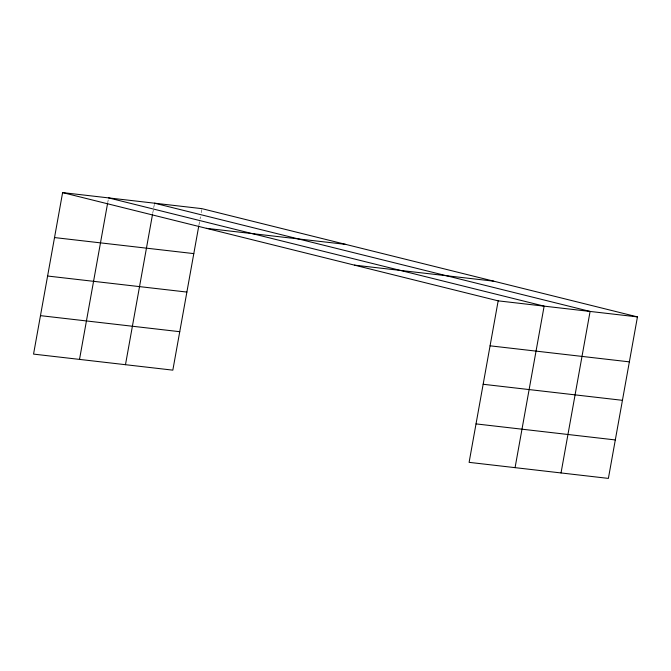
<?xml version="1.0" encoding="UTF-8"?>
<svg xmlns="http://www.w3.org/2000/svg" width="671" height="671" viewBox="0 0 671 671"><rect width="100%" height="100%" fill="white"/><g stroke="black" fill="none" stroke-linecap="round" stroke-linejoin="round"><path stroke-width="0.5" stroke-dasharray="3.35 2.52" d="M107.838 201.979L108.207 199.941M152.703 213.412L154.355 204.21M198.951 224.995L199.874 219.887M200.059 218.863L200.428 216.817M201.157 212.732L201.711 209.662"/><path stroke-width="1.01" d="M62.613 192.602L498.167 300.851L469.104 462.353L608.387 478.398L637.45 316.897L201.896 208.647L62.613 192.602L33.55 354.103L172.833 370.149L198.767 226.018M79.513 359.404L107.654 203.003M125.477 364.697L152.518 214.426M515.068 467.653L544.131 306.144L108.576 197.895M561.031 472.946L590.094 311.436L154.54 203.187M206.341 228.325L345.632 244.37M354.431 265.129L493.713 281.174M54.519 237.568L193.802 253.613M498.167 300.851L637.45 316.897M47.599 276.024L186.882 292.07M490.073 345.817L629.356 361.862M40.47 315.647L179.753 331.692M483.154 384.273L622.436 400.319M476.024 423.896L615.307 439.941"/></g></svg>
